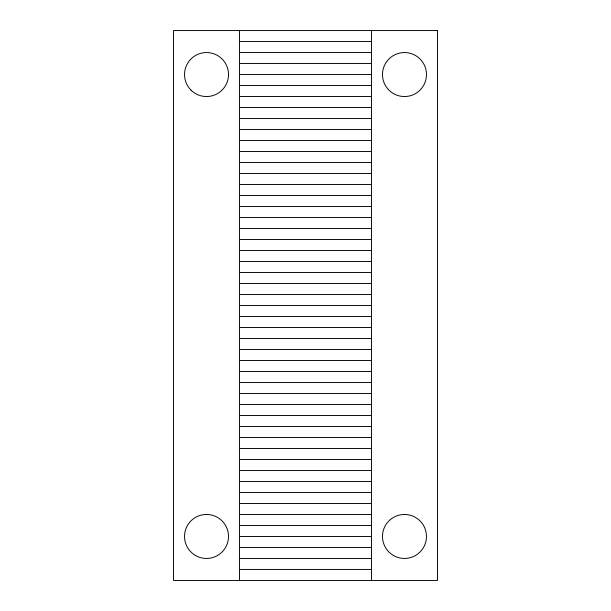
<?xml version="1.0" encoding="UTF-8"?>
<svg xmlns="http://www.w3.org/2000/svg" width="611" height="611" viewBox="0 0 611 611"><rect width="100%" height="100%" fill="white"/><g stroke="black" fill="none" stroke-linecap="round" stroke-linejoin="round"><path stroke-width="0.92" d="M239.512 41.548L371.488 41.548M239.512 52.546L371.488 52.546M239.512 63.544L371.488 63.544M239.512 74.542L371.488 74.542M239.512 85.54L371.488 85.54M239.512 96.538L371.488 96.538M239.512 107.536L371.488 107.536M239.512 118.534L371.488 118.534M239.512 129.532L371.488 129.532M239.512 140.53L371.488 140.53M239.512 151.528L371.488 151.528M239.512 162.526L371.488 162.526M239.512 173.524L371.488 173.524M239.512 184.522L371.488 184.522M239.512 195.52L371.488 195.52M239.512 206.518L371.488 206.518M239.512 217.516L371.488 217.516M239.512 228.514L371.488 228.514M239.512 239.512L371.488 239.512M239.512 250.51L371.488 250.51M239.512 261.508L371.488 261.508M239.512 272.506L371.488 272.506M239.512 283.504L371.488 283.504M239.512 294.502L371.488 294.502M239.512 305.5L371.488 305.5M239.512 316.498L371.488 316.498M239.512 327.496L371.488 327.496M239.512 338.494L371.488 338.494M239.512 349.492L371.488 349.492M239.512 360.49L371.488 360.49M239.512 371.488L371.488 371.488M239.512 382.486L371.488 382.486M239.512 393.484L371.488 393.484M239.512 404.482L371.488 404.482M239.512 415.48L371.488 415.48M239.512 426.478L371.488 426.478M239.512 437.476L371.488 437.476M239.512 448.474L371.488 448.474M239.512 459.472L371.488 459.472M239.512 470.47L371.488 470.47M239.512 481.468L371.488 481.468M239.512 492.466L371.488 492.466M239.512 503.464L371.488 503.464M239.512 514.462L371.488 514.462M239.512 525.46L371.488 525.46M239.512 536.458L371.488 536.458M239.512 547.456L371.488 547.456M239.512 558.454L371.488 558.454M239.512 569.452L371.488 569.452M371.488 30.55L371.488 580.45M239.512 30.55L239.512 580.45M437.476 30.55L173.524 30.55L173.524 580.45L437.476 580.45L437.476 30.55M393.484 555.506A21.996 21.996 0 0 0 426.478 536.458A21.996 21.996 0 0 0 393.484 517.41A21.996 21.996 0 0 0 393.484 555.506M195.52 555.506A21.996 21.996 0 0 0 228.514 536.458A21.996 21.996 0 0 0 195.52 517.41A21.996 21.996 0 0 0 195.52 555.506M190.968 90.092A21.996 21.996 0 0 0 227.766 80.232A21.996 21.996 0 0 0 200.828 53.294A21.996 21.996 0 0 0 190.968 90.092M393.484 93.59A21.996 21.996 0 0 0 426.478 74.542A21.996 21.996 0 0 0 393.484 55.494A21.996 21.996 0 0 0 393.484 93.59"/></g></svg>
